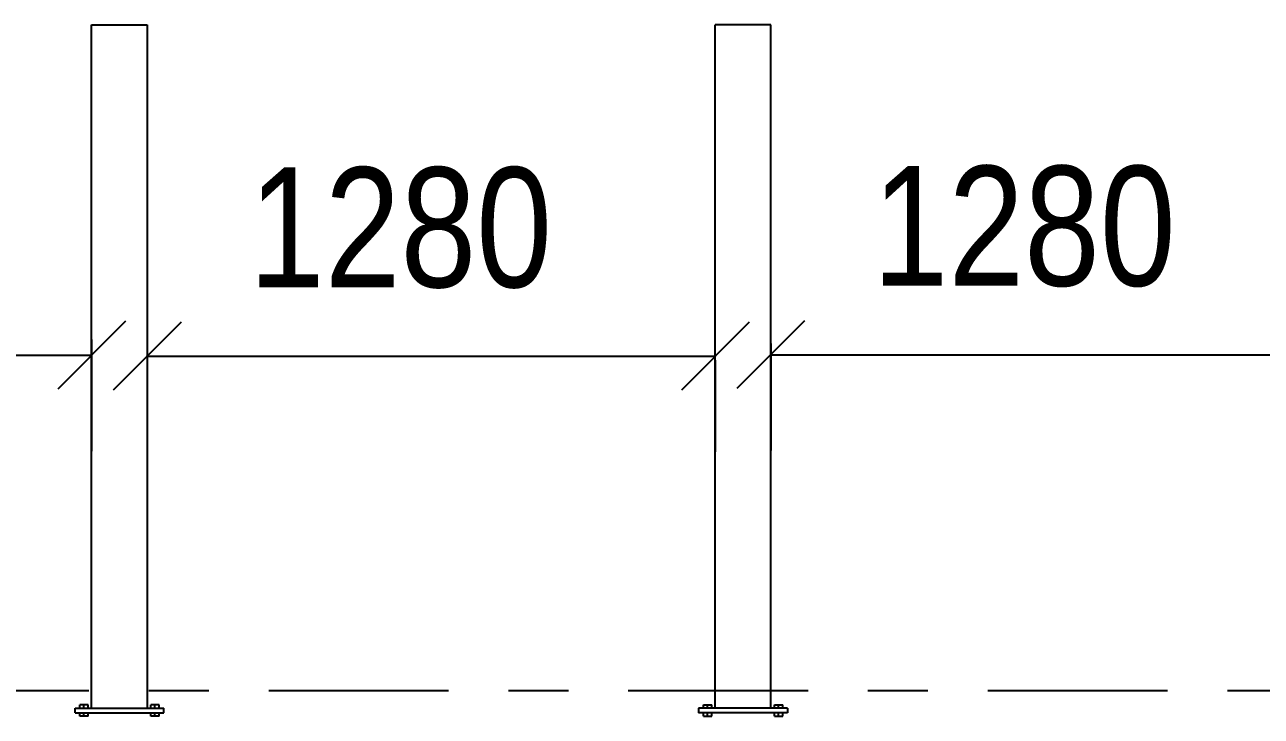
# Model space of a CAD drawing. Header units: millimetres. Extents: x 914 to 1731, y -85 to 465.
# Drawn here: x 1529.69 to 1550.33, y 368.48 to 380.02 of the extents above; entities that cross this region are included whole.
import ezdxf

# ---------------------------------------------------------------- set-up
doc = ezdxf.new("R2010")
doc.units = ezdxf.units.MM
doc.linetypes.add('XKITLINE00', pattern=[0])
doc.linetypes.add('XKITLINE03', pattern=[6, 3, -1, 1, -1])
for name, color, linetype, lineweight in [('Bolt', 1, 'Continuous', 0), ('S033M_GRID-STRUCT', 1, 'Continuous', 0), ('S060M_DIMENSION', 6, 'Continuous', 0), ('S281M_STEEL-COL', 3, 'Continuous', 0)]:
    doc.layers.add(name, color=color, linetype=linetype, lineweight=lineweight)
doc.styles.add('COMIC_SANS_MS', font='comic.ttf')

msp = doc.modelspace()

# ---------------------------------------------------------------- linework, layer by layer
at = {"layer": 'Bolt', "linetype": 'XKITLINE00', "lineweight": 25}
for p, q in [((1530.607, 368.614), (1530.607, 368.673)), ((1530.748, 368.673), (1530.607, 368.673)), ((1530.607, 368.614), (1530.607, 368.673)), ((1530.748, 368.673), (1530.607, 368.673)), ((1530.607, 368.614), (1530.607, 368.673)), ((1530.748, 368.673), (1530.607, 368.673)), ((1530.607, 368.614), (1530.607, 368.673)), ((1530.748, 368.673), (1530.607, 368.673)), ((1530.607, 368.614), (1530.607, 368.673)), ((1530.748, 368.673), (1530.607, 368.673)), ((1530.607, 368.614), (1530.607, 368.673)), ((1530.748, 368.673), (1530.607, 368.673)), ((1530.607, 368.614), (1530.607, 368.673)), ((1530.748, 368.673), (1530.607, 368.673)), ((1530.607, 368.614), (1530.607, 368.673)), ((1530.748, 368.673), (1530.607, 368.673)), ((1530.607, 368.614), (1530.607, 368.673)), ((1530.748, 368.673), (1530.607, 368.673)), ((1530.607, 368.614), (1530.607, 368.673)), ((1530.748, 368.673), (1530.607, 368.673)), ((1530.607, 368.614), (1530.607, 368.673)), ((1530.748, 368.673), (1530.607, 368.673)), ((1530.607, 368.614), (1530.607, 368.673)), ((1530.748, 368.673), (1530.607, 368.673)), ((1530.607, 368.614), (1530.607, 368.673)), ((1530.748, 368.673), (1530.607, 368.673)), ((1530.607, 368.614), (1530.607, 368.673)), ((1530.748, 368.673), (1530.607, 368.673)), ((1530.607, 368.614), (1530.607, 368.673)), ((1530.748, 368.673), (1530.607, 368.673)), ((1530.607, 368.614), (1530.607, 368.673)), ((1530.748, 368.673), (1530.607, 368.673)), ((1530.607, 368.614), (1530.607, 368.673)), ((1530.748, 368.673), (1530.607, 368.673)), ((1530.607, 368.614), (1530.607, 368.673)), ((1530.748, 368.673), (1530.607, 368.673)), ((1530.607, 368.614), (1530.607, 368.673)), ((1530.748, 368.673), (1530.607, 368.673)), ((1530.607, 368.614), (1530.607, 368.673)), ((1530.748, 368.673), (1530.607, 368.673)), ((1530.607, 368.614), (1530.607, 368.673)), ((1530.748, 368.673), (1530.607, 368.673)), ((1530.607, 368.614), (1530.607, 368.673)), ((1530.748, 368.673), (1530.607, 368.673)), ((1530.678, 368.614), (1530.678, 368.673)), ((1530.678, 368.614), (1530.678, 368.673)), ((1530.678, 368.614), (1530.678, 368.673)), ((1530.678, 368.614), (1530.678, 368.673)), ((1530.678, 368.614), (1530.678, 368.673)), ((1530.678, 368.614), (1530.678, 368.673)), ((1530.678, 368.614), (1530.678, 368.673)), ((1530.678, 368.614), (1530.678, 368.673)), ((1530.678, 368.614), (1530.678, 368.673)), ((1530.678, 368.614), (1530.678, 368.673)), ((1530.678, 368.614), (1530.678, 368.673)), ((1530.678, 368.614), (1530.678, 368.673)), ((1530.678, 368.614), (1530.678, 368.673)), ((1530.678, 368.614), (1530.678, 368.673)), ((1530.678, 368.614), (1530.678, 368.673)), ((1530.678, 368.614), (1530.678, 368.673)), ((1530.678, 368.614), (1530.678, 368.673)), ((1530.678, 368.614), (1530.678, 368.673)), ((1530.678, 368.614), (1530.678, 368.673)), ((1530.678, 368.614), (1530.678, 368.673)), ((1530.678, 368.614), (1530.678, 368.673)), ((1530.678, 368.614), (1530.678, 368.673)), ((1530.748, 368.614), (1530.748, 368.673)), ((1530.748, 368.614), (1530.748, 368.673)), ((1530.748, 368.614), (1530.748, 368.673)), ((1530.748, 368.614), (1530.748, 368.673)), ((1530.748, 368.614), (1530.748, 368.673)), ((1530.748, 368.614), (1530.748, 368.673)), ((1530.748, 368.614), (1530.748, 368.673)), ((1530.748, 368.614), (1530.748, 368.673)), ((1530.748, 368.614), (1530.748, 368.673)), ((1530.748, 368.614), (1530.748, 368.673)), ((1530.748, 368.614), (1530.748, 368.673)), ((1530.748, 368.614), (1530.748, 368.673)), ((1530.748, 368.614), (1530.748, 368.673)), ((1530.748, 368.614), (1530.748, 368.673)), ((1530.748, 368.614), (1530.748, 368.673)), ((1530.748, 368.614), (1530.748, 368.673)), ((1530.748, 368.614), (1530.748, 368.673)), ((1530.748, 368.614), (1530.748, 368.673)), ((1530.748, 368.614), (1530.748, 368.673)), ((1530.748, 368.614), (1530.748, 368.673)), ((1530.748, 368.614), (1530.748, 368.673)), ((1530.748, 368.614), (1530.748, 368.673)), ((1531.793, 368.614), (1531.793, 368.673)), ((1531.933, 368.673), (1531.793, 368.673)), ((1531.793, 368.614), (1531.793, 368.673)), ((1531.933, 368.673), (1531.793, 368.673)), ((1531.793, 368.614), (1531.793, 368.673)), ((1531.933, 368.673), (1531.793, 368.673)), ((1531.793, 368.614), (1531.793, 368.673)), ((1531.933, 368.673), (1531.793, 368.673)), ((1531.793, 368.614), (1531.793, 368.673)), ((1531.933, 368.673), (1531.793, 368.673)), ((1531.793, 368.614), (1531.793, 368.673)), ((1531.933, 368.673), (1531.793, 368.673)), ((1531.793, 368.614), (1531.793, 368.673)), ((1531.933, 368.673), (1531.793, 368.673)), ((1531.793, 368.614), (1531.793, 368.673)), ((1531.933, 368.673), (1531.793, 368.673)), ((1531.793, 368.614), (1531.793, 368.673)), ((1531.933, 368.673), (1531.793, 368.673)), ((1531.793, 368.614), (1531.793, 368.673)), ((1531.933, 368.673), (1531.793, 368.673)), ((1531.793, 368.614), (1531.793, 368.673)), ((1531.933, 368.673), (1531.793, 368.673)), ((1531.793, 368.614), (1531.793, 368.673)), ((1531.933, 368.673), (1531.793, 368.673)), ((1531.793, 368.614), (1531.793, 368.673)), ((1531.933, 368.673), (1531.793, 368.673)), ((1531.793, 368.614), (1531.793, 368.673)), ((1531.933, 368.673), (1531.793, 368.673)), ((1531.793, 368.614), (1531.793, 368.673)), ((1531.933, 368.673), (1531.793, 368.673)), ((1531.793, 368.614), (1531.793, 368.673)), ((1531.933, 368.673), (1531.793, 368.673)), ((1531.793, 368.614), (1531.793, 368.673)), ((1531.933, 368.673), (1531.793, 368.673)), ((1531.793, 368.614), (1531.793, 368.673)), ((1531.933, 368.673), (1531.793, 368.673)), ((1531.793, 368.614), (1531.793, 368.673)), ((1531.933, 368.673), (1531.793, 368.673)), ((1531.793, 368.614), (1531.793, 368.673)), ((1531.933, 368.673), (1531.793, 368.673)), ((1531.793, 368.614), (1531.793, 368.673)), ((1531.933, 368.673), (1531.793, 368.673)), ((1531.793, 368.614), (1531.793, 368.673)), ((1531.933, 368.673), (1531.793, 368.673)), ((1531.863, 368.614), (1531.863, 368.673)), ((1531.863, 368.614), (1531.863, 368.673)), ((1531.863, 368.614), (1531.863, 368.673)), ((1531.863, 368.614), (1531.863, 368.673)), ((1531.863, 368.614), (1531.863, 368.673)), ((1531.863, 368.614), (1531.863, 368.673)), ((1531.863, 368.614), (1531.863, 368.673)), ((1531.863, 368.614), (1531.863, 368.673)), ((1531.863, 368.614), (1531.863, 368.673)), ((1531.863, 368.614), (1531.863, 368.673)), ((1531.863, 368.614), (1531.863, 368.673)), ((1531.863, 368.614), (1531.863, 368.673)), ((1531.863, 368.614), (1531.863, 368.673)), ((1531.863, 368.614), (1531.863, 368.673)), ((1531.863, 368.614), (1531.863, 368.673)), ((1531.863, 368.614), (1531.863, 368.673)), ((1531.863, 368.614), (1531.863, 368.673)), ((1531.863, 368.614), (1531.863, 368.673)), ((1531.863, 368.614), (1531.863, 368.673)), ((1531.863, 368.614), (1531.863, 368.673)), ((1531.863, 368.614), (1531.863, 368.673)), ((1531.863, 368.614), (1531.863, 368.673)), ((1531.933, 368.614), (1531.933, 368.673)), ((1531.933, 368.614), (1531.933, 368.673)), ((1531.933, 368.614), (1531.933, 368.673)), ((1531.933, 368.614), (1531.933, 368.673)), ((1531.933, 368.614), (1531.933, 368.673)), ((1531.933, 368.614), (1531.933, 368.673)), ((1531.933, 368.614), (1531.933, 368.673)), ((1531.933, 368.614), (1531.933, 368.673)), ((1531.933, 368.614), (1531.933, 368.673)), ((1531.933, 368.614), (1531.933, 368.673)), ((1531.933, 368.614), (1531.933, 368.673)), ((1531.933, 368.614), (1531.933, 368.673)), ((1531.933, 368.614), (1531.933, 368.673)), ((1531.933, 368.614), (1531.933, 368.673)), ((1531.933, 368.614), (1531.933, 368.673)), ((1531.933, 368.614), (1531.933, 368.673)), ((1531.933, 368.614), (1531.933, 368.673)), ((1531.933, 368.614), (1531.933, 368.673)), ((1531.933, 368.614), (1531.933, 368.673)), ((1531.933, 368.614), (1531.933, 368.673)), ((1531.933, 368.614), (1531.933, 368.673)), ((1531.933, 368.614), (1531.933, 368.673)), ((1541.015, 368.614), (1541.015, 368.673)), ((1541.015, 368.673), (1541.156, 368.673)), ((1541.015, 368.614), (1541.015, 368.673)), ((1541.015, 368.673), (1541.156, 368.673)), ((1541.015, 368.614), (1541.015, 368.673)), ((1541.015, 368.673), (1541.156, 368.673)), ((1541.015, 368.614), (1541.015, 368.673)), ((1541.015, 368.673), (1541.156, 368.673)), ((1541.015, 368.614), (1541.015, 368.673)), ((1541.015, 368.673), (1541.156, 368.673)), ((1541.015, 368.614), (1541.015, 368.673)), ((1541.015, 368.673), (1541.156, 368.673)), ((1541.015, 368.614), (1541.015, 368.673)), ((1541.015, 368.673), (1541.156, 368.673)), ((1541.015, 368.614), (1541.015, 368.673)), ((1541.015, 368.673), (1541.156, 368.673)), ((1541.015, 368.614), (1541.015, 368.673)), ((1541.015, 368.673), (1541.156, 368.673)), ((1541.015, 368.614), (1541.015, 368.673)), ((1541.015, 368.673), (1541.156, 368.673)), ((1541.015, 368.614), (1541.015, 368.673)), ((1541.015, 368.673), (1541.156, 368.673)), ((1541.015, 368.614), (1541.015, 368.673)), ((1541.015, 368.673), (1541.156, 368.673)), ((1541.015, 368.614), (1541.015, 368.673)), ((1541.015, 368.673), (1541.156, 368.673)), ((1541.015, 368.614), (1541.015, 368.673)), ((1541.015, 368.673), (1541.156, 368.673)), ((1541.015, 368.614), (1541.015, 368.673)), ((1541.015, 368.673), (1541.156, 368.673)), ((1541.015, 368.614), (1541.015, 368.673)), ((1541.015, 368.673), (1541.156, 368.673)), ((1541.015, 368.614), (1541.015, 368.673)), ((1541.015, 368.673), (1541.156, 368.673)), ((1541.015, 368.614), (1541.015, 368.673)), ((1541.015, 368.673), (1541.156, 368.673)), ((1541.015, 368.614), (1541.015, 368.673)), ((1541.015, 368.673), (1541.156, 368.673)), ((1541.015, 368.614), (1541.015, 368.673)), ((1541.015, 368.673), (1541.156, 368.673)), ((1541.015, 368.614), (1541.015, 368.673)), ((1541.015, 368.673), (1541.156, 368.673)), ((1541.015, 368.614), (1541.015, 368.673)), ((1541.015, 368.673), (1541.156, 368.673)), ((1541.085, 368.614), (1541.085, 368.673)), ((1541.085, 368.614), (1541.085, 368.673)), ((1541.085, 368.614), (1541.085, 368.673)), ((1541.085, 368.614), (1541.085, 368.673)), ((1541.085, 368.614), (1541.085, 368.673)), ((1541.085, 368.614), (1541.085, 368.673)), ((1541.085, 368.614), (1541.085, 368.673)), ((1541.085, 368.614), (1541.085, 368.673)), ((1541.085, 368.614), (1541.085, 368.673)), ((1541.085, 368.614), (1541.085, 368.673)), ((1541.085, 368.614), (1541.085, 368.673)), ((1541.085, 368.614), (1541.085, 368.673)), ((1541.085, 368.614), (1541.085, 368.673)), ((1541.085, 368.614), (1541.085, 368.673)), ((1541.085, 368.614), (1541.085, 368.673)), ((1541.085, 368.614), (1541.085, 368.673)), ((1541.085, 368.614), (1541.085, 368.673)), ((1541.085, 368.614), (1541.085, 368.673)), ((1541.085, 368.614), (1541.085, 368.673)), ((1541.085, 368.614), (1541.085, 368.673)), ((1541.085, 368.614), (1541.085, 368.673)), ((1541.085, 368.614), (1541.085, 368.673)), ((1541.156, 368.614), (1541.156, 368.673)), ((1541.156, 368.614), (1541.156, 368.673)), ((1541.156, 368.614), (1541.156, 368.673)), ((1541.156, 368.614), (1541.156, 368.673)), ((1541.156, 368.614), (1541.156, 368.673)), ((1541.156, 368.614), (1541.156, 368.673)), ((1541.156, 368.614), (1541.156, 368.673)), ((1541.156, 368.614), (1541.156, 368.673)), ((1541.156, 368.614), (1541.156, 368.673)), ((1541.156, 368.614), (1541.156, 368.673)), ((1541.156, 368.614), (1541.156, 368.673)), ((1541.156, 368.614), (1541.156, 368.673)), ((1541.156, 368.614), (1541.156, 368.673)), ((1541.156, 368.614), (1541.156, 368.673)), ((1541.156, 368.614), (1541.156, 368.673)), ((1541.156, 368.614), (1541.156, 368.673)), ((1541.156, 368.614), (1541.156, 368.673)), ((1541.156, 368.614), (1541.156, 368.673)), ((1541.156, 368.614), (1541.156, 368.673)), ((1541.156, 368.614), (1541.156, 368.673)), ((1541.156, 368.614), (1541.156, 368.673)), ((1541.156, 368.614), (1541.156, 368.673)), ((1542.2, 368.614), (1542.2, 368.673)), ((1542.2, 368.673), (1542.341, 368.673)), ((1542.2, 368.614), (1542.2, 368.673)), ((1542.2, 368.673), (1542.341, 368.673)), ((1542.2, 368.614), (1542.2, 368.673)), ((1542.2, 368.673), (1542.341, 368.673)), ((1542.2, 368.614), (1542.2, 368.673)), ((1542.2, 368.673), (1542.341, 368.673)), ((1542.2, 368.614), (1542.2, 368.673)), ((1542.2, 368.673), (1542.341, 368.673)), ((1542.2, 368.614), (1542.2, 368.673)), ((1542.2, 368.673), (1542.341, 368.673)), ((1542.2, 368.614), (1542.2, 368.673)), ((1542.2, 368.673), (1542.341, 368.673)), ((1542.2, 368.614), (1542.2, 368.673)), ((1542.2, 368.673), (1542.341, 368.673)), ((1542.2, 368.614), (1542.2, 368.673)), ((1542.2, 368.673), (1542.341, 368.673)), ((1542.2, 368.614), (1542.2, 368.673)), ((1542.2, 368.673), (1542.341, 368.673)), ((1542.2, 368.614), (1542.2, 368.673)), ((1542.2, 368.673), (1542.341, 368.673)), ((1542.2, 368.614), (1542.2, 368.673)), ((1542.2, 368.673), (1542.341, 368.673)), ((1542.2, 368.614), (1542.2, 368.673)), ((1542.2, 368.673), (1542.341, 368.673)), ((1542.2, 368.614), (1542.2, 368.673)), ((1542.2, 368.673), (1542.341, 368.673)), ((1542.2, 368.614), (1542.2, 368.673)), ((1542.2, 368.673), (1542.341, 368.673)), ((1542.2, 368.614), (1542.2, 368.673)), ((1542.2, 368.673), (1542.341, 368.673)), ((1542.2, 368.614), (1542.2, 368.673)), ((1542.2, 368.673), (1542.341, 368.673)), ((1542.2, 368.614), (1542.2, 368.673)), ((1542.2, 368.673), (1542.341, 368.673)), ((1542.2, 368.614), (1542.2, 368.673)), ((1542.2, 368.673), (1542.341, 368.673)), ((1542.2, 368.614), (1542.2, 368.673)), ((1542.2, 368.673), (1542.341, 368.673)), ((1542.2, 368.614), (1542.2, 368.673)), ((1542.2, 368.673), (1542.341, 368.673)), ((1542.2, 368.614), (1542.2, 368.673)), ((1542.2, 368.673), (1542.341, 368.673)), ((1542.27, 368.614), (1542.27, 368.673)), ((1542.27, 368.614), (1542.27, 368.673)), ((1542.27, 368.614), (1542.27, 368.673)), ((1542.27, 368.614), (1542.27, 368.673)), ((1542.27, 368.614), (1542.27, 368.673)), ((1542.27, 368.614), (1542.27, 368.673)), ((1542.27, 368.614), (1542.27, 368.673)), ((1542.27, 368.614), (1542.27, 368.673)), ((1542.27, 368.614), (1542.27, 368.673)), ((1542.27, 368.614), (1542.27, 368.673)), ((1542.27, 368.614), (1542.27, 368.673)), ((1542.27, 368.614), (1542.27, 368.673)), ((1542.27, 368.614), (1542.27, 368.673)), ((1542.27, 368.614), (1542.27, 368.673)), ((1542.27, 368.614), (1542.27, 368.673)), ((1542.27, 368.614), (1542.27, 368.673)), ((1542.27, 368.614), (1542.27, 368.673)), ((1542.27, 368.614), (1542.27, 368.673)), ((1542.27, 368.614), (1542.27, 368.673)), ((1542.27, 368.614), (1542.27, 368.673)), ((1542.27, 368.614), (1542.27, 368.673)), ((1542.27, 368.614), (1542.27, 368.673)), ((1542.341, 368.614), (1542.341, 368.673)), ((1542.341, 368.614), (1542.341, 368.673)), ((1542.341, 368.614), (1542.341, 368.673)), ((1542.341, 368.614), (1542.341, 368.673)), ((1542.341, 368.614), (1542.341, 368.673)), ((1542.341, 368.614), (1542.341, 368.673)), ((1542.341, 368.614), (1542.341, 368.673)), ((1542.341, 368.614), (1542.341, 368.673)), ((1542.341, 368.614), (1542.341, 368.673)), ((1542.341, 368.614), (1542.341, 368.673)), ((1542.341, 368.614), (1542.341, 368.673)), ((1542.341, 368.614), (1542.341, 368.673)), ((1542.341, 368.614), (1542.341, 368.673)), ((1542.341, 368.614), (1542.341, 368.673)), ((1542.341, 368.614), (1542.341, 368.673)), ((1542.341, 368.614), (1542.341, 368.673)), ((1542.341, 368.614), (1542.341, 368.673)), ((1542.341, 368.614), (1542.341, 368.673)), ((1542.341, 368.614), (1542.341, 368.673)), ((1542.341, 368.614), (1542.341, 368.673)), ((1542.341, 368.614), (1542.341, 368.673)), ((1542.341, 368.614), (1542.341, 368.673)), ((1530.607, 368.481), (1530.607, 368.54)), ((1530.607, 368.481), (1530.607, 368.54)), ((1530.607, 368.481), (1530.607, 368.54)), ((1530.607, 368.481), (1530.607, 368.54)), ((1530.607, 368.481), (1530.607, 368.54)), ((1530.607, 368.481), (1530.607, 368.54)), ((1530.607, 368.481), (1530.607, 368.54)), ((1530.607, 368.481), (1530.607, 368.54)), ((1530.607, 368.481), (1530.607, 368.54)), ((1530.607, 368.481), (1530.607, 368.54)), ((1530.607, 368.481), (1530.607, 368.54)), ((1530.607, 368.481), (1530.607, 368.54)), ((1530.607, 368.481), (1530.607, 368.54)), ((1530.607, 368.481), (1530.607, 368.54)), ((1530.607, 368.481), (1530.607, 368.54)), ((1530.607, 368.481), (1530.607, 368.54)), ((1530.607, 368.481), (1530.607, 368.54)), ((1530.607, 368.481), (1530.607, 368.54)), ((1530.607, 368.481), (1530.607, 368.54)), ((1530.607, 368.481), (1530.607, 368.54)), ((1530.607, 368.481), (1530.607, 368.54)), ((1530.607, 368.481), (1530.607, 368.54)), ((1530.748, 368.481), (1530.607, 368.481)), ((1530.748, 368.481), (1530.607, 368.481)), ((1530.748, 368.481), (1530.607, 368.481)), ((1530.748, 368.481), (1530.607, 368.481)), ((1530.748, 368.481), (1530.607, 368.481)), ((1530.748, 368.481), (1530.607, 368.481)), ((1530.748, 368.481), (1530.607, 368.481)), ((1530.748, 368.481), (1530.607, 368.481)), ((1530.748, 368.481), (1530.607, 368.481)), ((1530.748, 368.481), (1530.607, 368.481)), ((1530.748, 368.481), (1530.607, 368.481)), ((1530.748, 368.481), (1530.607, 368.481)), ((1530.748, 368.481), (1530.607, 368.481)), ((1530.748, 368.481), (1530.607, 368.481)), ((1530.748, 368.481), (1530.607, 368.481)), ((1530.748, 368.481), (1530.607, 368.481)), ((1530.748, 368.481), (1530.607, 368.481)), ((1530.748, 368.481), (1530.607, 368.481)), ((1530.748, 368.481), (1530.607, 368.481)), ((1530.748, 368.481), (1530.607, 368.481)), ((1530.748, 368.481), (1530.607, 368.481)), ((1530.748, 368.481), (1530.607, 368.481)), ((1530.678, 368.481), (1530.678, 368.54)), ((1530.678, 368.481), (1530.678, 368.54)), ((1530.678, 368.481), (1530.678, 368.54)), ((1530.678, 368.481), (1530.678, 368.54)), ((1530.678, 368.481), (1530.678, 368.54)), ((1530.678, 368.481), (1530.678, 368.54)), ((1530.678, 368.481), (1530.678, 368.54)), ((1530.678, 368.481), (1530.678, 368.54)), ((1530.678, 368.481), (1530.678, 368.54)), ((1530.678, 368.481), (1530.678, 368.54)), ((1530.678, 368.481), (1530.678, 368.54)), ((1530.678, 368.481), (1530.678, 368.54)), ((1530.678, 368.481), (1530.678, 368.54)), ((1530.678, 368.481), (1530.678, 368.54)), ((1530.678, 368.481), (1530.678, 368.54)), ((1530.678, 368.481), (1530.678, 368.54)), ((1530.678, 368.481), (1530.678, 368.54)), ((1530.678, 368.481), (1530.678, 368.54)), ((1530.678, 368.481), (1530.678, 368.54)), ((1530.678, 368.481), (1530.678, 368.54)), ((1530.678, 368.481), (1530.678, 368.54)), ((1530.678, 368.481), (1530.678, 368.54)), ((1530.748, 368.481), (1530.748, 368.54)), ((1530.748, 368.481), (1530.748, 368.54)), ((1530.748, 368.481), (1530.748, 368.54)), ((1530.748, 368.481), (1530.748, 368.54)), ((1530.748, 368.481), (1530.748, 368.54)), ((1530.748, 368.481), (1530.748, 368.54)), ((1530.748, 368.481), (1530.748, 368.54)), ((1530.748, 368.481), (1530.748, 368.54)), ((1530.748, 368.481), (1530.748, 368.54)), ((1530.748, 368.481), (1530.748, 368.54)), ((1530.748, 368.481), (1530.748, 368.54)), ((1530.748, 368.481), (1530.748, 368.54)), ((1530.748, 368.481), (1530.748, 368.54)), ((1530.748, 368.481), (1530.748, 368.54)), ((1530.748, 368.481), (1530.748, 368.54)), ((1530.748, 368.481), (1530.748, 368.54)), ((1530.748, 368.481), (1530.748, 368.54)), ((1530.748, 368.481), (1530.748, 368.54)), ((1530.748, 368.481), (1530.748, 368.54)), ((1530.748, 368.481), (1530.748, 368.54)), ((1530.748, 368.481), (1530.748, 368.54)), ((1530.748, 368.481), (1530.748, 368.54)), ((1531.793, 368.481), (1531.793, 368.54)), ((1531.793, 368.481), (1531.793, 368.54)), ((1531.793, 368.481), (1531.793, 368.54)), ((1531.793, 368.481), (1531.793, 368.54)), ((1531.793, 368.481), (1531.793, 368.54)), ((1531.793, 368.481), (1531.793, 368.54)), ((1531.793, 368.481), (1531.793, 368.54)), ((1531.793, 368.481), (1531.793, 368.54)), ((1531.793, 368.481), (1531.793, 368.54)), ((1531.793, 368.481), (1531.793, 368.54)), ((1531.793, 368.481), (1531.793, 368.54)), ((1531.793, 368.481), (1531.793, 368.54)), ((1531.793, 368.481), (1531.793, 368.54)), ((1531.793, 368.481), (1531.793, 368.54)), ((1531.793, 368.481), (1531.793, 368.54)), ((1531.793, 368.481), (1531.793, 368.54)), ((1531.793, 368.481), (1531.793, 368.54)), ((1531.793, 368.481), (1531.793, 368.54)), ((1531.793, 368.481), (1531.793, 368.54)), ((1531.793, 368.481), (1531.793, 368.54)), ((1531.793, 368.481), (1531.793, 368.54)), ((1531.793, 368.481), (1531.793, 368.54)), ((1531.933, 368.481), (1531.793, 368.481)), ((1531.933, 368.481), (1531.793, 368.481)), ((1531.933, 368.481), (1531.793, 368.481)), ((1531.933, 368.481), (1531.793, 368.481)), ((1531.933, 368.481), (1531.793, 368.481)), ((1531.933, 368.481), (1531.793, 368.481)), ((1531.933, 368.481), (1531.793, 368.481)), ((1531.933, 368.481), (1531.793, 368.481)), ((1531.933, 368.481), (1531.793, 368.481)), ((1531.933, 368.481), (1531.793, 368.481)), ((1531.933, 368.481), (1531.793, 368.481)), ((1531.933, 368.481), (1531.793, 368.481)), ((1531.933, 368.481), (1531.793, 368.481)), ((1531.933, 368.481), (1531.793, 368.481)), ((1531.933, 368.481), (1531.793, 368.481)), ((1531.933, 368.481), (1531.793, 368.481)), ((1531.933, 368.481), (1531.793, 368.481)), ((1531.933, 368.481), (1531.793, 368.481)), ((1531.933, 368.481), (1531.793, 368.481)), ((1531.933, 368.481), (1531.793, 368.481)), ((1531.933, 368.481), (1531.793, 368.481)), ((1531.933, 368.481), (1531.793, 368.481)), ((1531.863, 368.481), (1531.863, 368.54)), ((1531.863, 368.481), (1531.863, 368.54)), ((1531.863, 368.481), (1531.863, 368.54)), ((1531.863, 368.481), (1531.863, 368.54)), ((1531.863, 368.481), (1531.863, 368.54)), ((1531.863, 368.481), (1531.863, 368.54)), ((1531.863, 368.481), (1531.863, 368.54)), ((1531.863, 368.481), (1531.863, 368.54)), ((1531.863, 368.481), (1531.863, 368.54)), ((1531.863, 368.481), (1531.863, 368.54)), ((1531.863, 368.481), (1531.863, 368.54)), ((1531.863, 368.481), (1531.863, 368.54)), ((1531.863, 368.481), (1531.863, 368.54)), ((1531.863, 368.481), (1531.863, 368.54)), ((1531.863, 368.481), (1531.863, 368.54)), ((1531.863, 368.481), (1531.863, 368.54)), ((1531.863, 368.481), (1531.863, 368.54)), ((1531.863, 368.481), (1531.863, 368.54)), ((1531.863, 368.481), (1531.863, 368.54)), ((1531.863, 368.481), (1531.863, 368.54)), ((1531.863, 368.481), (1531.863, 368.54)), ((1531.863, 368.481), (1531.863, 368.54)), ((1531.933, 368.481), (1531.933, 368.54)), ((1531.933, 368.481), (1531.933, 368.54)), ((1531.933, 368.481), (1531.933, 368.54)), ((1531.933, 368.481), (1531.933, 368.54)), ((1531.933, 368.481), (1531.933, 368.54)), ((1531.933, 368.481), (1531.933, 368.54)), ((1531.933, 368.481), (1531.933, 368.54)), ((1531.933, 368.481), (1531.933, 368.54)), ((1531.933, 368.481), (1531.933, 368.54)), ((1531.933, 368.481), (1531.933, 368.54)), ((1531.933, 368.481), (1531.933, 368.54)), ((1531.933, 368.481), (1531.933, 368.54)), ((1531.933, 368.481), (1531.933, 368.54)), ((1531.933, 368.481), (1531.933, 368.54)), ((1531.933, 368.481), (1531.933, 368.54)), ((1531.933, 368.481), (1531.933, 368.54)), ((1531.933, 368.481), (1531.933, 368.54)), ((1531.933, 368.481), (1531.933, 368.54)), ((1531.933, 368.481), (1531.933, 368.54)), ((1531.933, 368.481), (1531.933, 368.54)), ((1531.933, 368.481), (1531.933, 368.54)), ((1531.933, 368.481), (1531.933, 368.54)), ((1541.015, 368.481), (1541.015, 368.54)), ((1541.015, 368.481), (1541.015, 368.54)), ((1541.015, 368.481), (1541.015, 368.54)), ((1541.015, 368.481), (1541.015, 368.54)), ((1541.015, 368.481), (1541.015, 368.54)), ((1541.015, 368.481), (1541.015, 368.54)), ((1541.015, 368.481), (1541.015, 368.54)), ((1541.015, 368.481), (1541.015, 368.54)), ((1541.015, 368.481), (1541.015, 368.54)), ((1541.015, 368.481), (1541.015, 368.54)), ((1541.015, 368.481), (1541.015, 368.54)), ((1541.015, 368.481), (1541.015, 368.54)), ((1541.015, 368.481), (1541.015, 368.54)), ((1541.015, 368.481), (1541.015, 368.54)), ((1541.015, 368.481), (1541.015, 368.54)), ((1541.015, 368.481), (1541.015, 368.54)), ((1541.015, 368.481), (1541.015, 368.54)), ((1541.015, 368.481), (1541.015, 368.54)), ((1541.015, 368.481), (1541.015, 368.54)), ((1541.015, 368.481), (1541.015, 368.54)), ((1541.015, 368.481), (1541.015, 368.54)), ((1541.015, 368.481), (1541.015, 368.54)), ((1541.015, 368.481), (1541.156, 368.481)), ((1541.015, 368.481), (1541.156, 368.481)), ((1541.015, 368.481), (1541.156, 368.481)), ((1541.015, 368.481), (1541.156, 368.481)), ((1541.015, 368.481), (1541.156, 368.481)), ((1541.015, 368.481), (1541.156, 368.481)), ((1541.015, 368.481), (1541.156, 368.481)), ((1541.015, 368.481), (1541.156, 368.481)), ((1541.015, 368.481), (1541.156, 368.481)), ((1541.015, 368.481), (1541.156, 368.481)), ((1541.015, 368.481), (1541.156, 368.481)), ((1541.015, 368.481), (1541.156, 368.481)), ((1541.015, 368.481), (1541.156, 368.481)), ((1541.015, 368.481), (1541.156, 368.481)), ((1541.015, 368.481), (1541.156, 368.481)), ((1541.015, 368.481), (1541.156, 368.481)), ((1541.015, 368.481), (1541.156, 368.481)), ((1541.015, 368.481), (1541.156, 368.481)), ((1541.015, 368.481), (1541.156, 368.481)), ((1541.015, 368.481), (1541.156, 368.481)), ((1541.015, 368.481), (1541.156, 368.481)), ((1541.015, 368.481), (1541.156, 368.481)), ((1541.085, 368.481), (1541.085, 368.54)), ((1541.085, 368.481), (1541.085, 368.54)), ((1541.085, 368.481), (1541.085, 368.54)), ((1541.085, 368.481), (1541.085, 368.54)), ((1541.085, 368.481), (1541.085, 368.54)), ((1541.085, 368.481), (1541.085, 368.54)), ((1541.085, 368.481), (1541.085, 368.54)), ((1541.085, 368.481), (1541.085, 368.54)), ((1541.085, 368.481), (1541.085, 368.54)), ((1541.085, 368.481), (1541.085, 368.54)), ((1541.085, 368.481), (1541.085, 368.54)), ((1541.085, 368.481), (1541.085, 368.54)), ((1541.085, 368.481), (1541.085, 368.54)), ((1541.085, 368.481), (1541.085, 368.54)), ((1541.085, 368.481), (1541.085, 368.54)), ((1541.085, 368.481), (1541.085, 368.54)), ((1541.085, 368.481), (1541.085, 368.54)), ((1541.085, 368.481), (1541.085, 368.54)), ((1541.085, 368.481), (1541.085, 368.54)), ((1541.085, 368.481), (1541.085, 368.54)), ((1541.085, 368.481), (1541.085, 368.54)), ((1541.085, 368.481), (1541.085, 368.54)), ((1541.156, 368.481), (1541.156, 368.54)), ((1541.156, 368.481), (1541.156, 368.54)), ((1541.156, 368.481), (1541.156, 368.54)), ((1541.156, 368.481), (1541.156, 368.54)), ((1541.156, 368.481), (1541.156, 368.54)), ((1541.156, 368.481), (1541.156, 368.54)), ((1541.156, 368.481), (1541.156, 368.54)), ((1541.156, 368.481), (1541.156, 368.54)), ((1541.156, 368.481), (1541.156, 368.54)), ((1541.156, 368.481), (1541.156, 368.54)), ((1541.156, 368.481), (1541.156, 368.54)), ((1541.156, 368.481), (1541.156, 368.54)), ((1541.156, 368.481), (1541.156, 368.54)), ((1541.156, 368.481), (1541.156, 368.54)), ((1541.156, 368.481), (1541.156, 368.54)), ((1541.156, 368.481), (1541.156, 368.54)), ((1541.156, 368.481), (1541.156, 368.54)), ((1541.156, 368.481), (1541.156, 368.54)), ((1541.156, 368.481), (1541.156, 368.54)), ((1541.156, 368.481), (1541.156, 368.54)), ((1541.156, 368.481), (1541.156, 368.54)), ((1541.156, 368.481), (1541.156, 368.54)), ((1542.2, 368.481), (1542.2, 368.54)), ((1542.2, 368.481), (1542.2, 368.54)), ((1542.2, 368.481), (1542.2, 368.54)), ((1542.2, 368.481), (1542.2, 368.54)), ((1542.2, 368.481), (1542.2, 368.54)), ((1542.2, 368.481), (1542.2, 368.54)), ((1542.2, 368.481), (1542.2, 368.54)), ((1542.2, 368.481), (1542.2, 368.54)), ((1542.2, 368.481), (1542.2, 368.54)), ((1542.2, 368.481), (1542.2, 368.54)), ((1542.2, 368.481), (1542.2, 368.54)), ((1542.2, 368.481), (1542.2, 368.54)), ((1542.2, 368.481), (1542.2, 368.54)), ((1542.2, 368.481), (1542.2, 368.54)), ((1542.2, 368.481), (1542.2, 368.54)), ((1542.2, 368.481), (1542.2, 368.54)), ((1542.2, 368.481), (1542.2, 368.54)), ((1542.2, 368.481), (1542.2, 368.54)), ((1542.2, 368.481), (1542.2, 368.54)), ((1542.2, 368.481), (1542.2, 368.54)), ((1542.2, 368.481), (1542.2, 368.54)), ((1542.2, 368.481), (1542.2, 368.54)), ((1542.2, 368.481), (1542.341, 368.481)), ((1542.2, 368.481), (1542.341, 368.481)), ((1542.2, 368.481), (1542.341, 368.481)), ((1542.2, 368.481), (1542.341, 368.481)), ((1542.2, 368.481), (1542.341, 368.481)), ((1542.2, 368.481), (1542.341, 368.481)), ((1542.2, 368.481), (1542.341, 368.481)), ((1542.2, 368.481), (1542.341, 368.481)), ((1542.2, 368.481), (1542.341, 368.481)), ((1542.2, 368.481), (1542.341, 368.481)), ((1542.2, 368.481), (1542.341, 368.481)), ((1542.2, 368.481), (1542.341, 368.481)), ((1542.2, 368.481), (1542.341, 368.481)), ((1542.2, 368.481), (1542.341, 368.481)), ((1542.2, 368.481), (1542.341, 368.481)), ((1542.2, 368.481), (1542.341, 368.481)), ((1542.2, 368.481), (1542.341, 368.481)), ((1542.2, 368.481), (1542.341, 368.481)), ((1542.2, 368.481), (1542.341, 368.481)), ((1542.2, 368.481), (1542.341, 368.481)), ((1542.2, 368.481), (1542.341, 368.481)), ((1542.2, 368.481), (1542.341, 368.481)), ((1542.27, 368.481), (1542.27, 368.54)), ((1542.27, 368.481), (1542.27, 368.54)), ((1542.27, 368.481), (1542.27, 368.54)), ((1542.27, 368.481), (1542.27, 368.54)), ((1542.27, 368.481), (1542.27, 368.54)), ((1542.27, 368.481), (1542.27, 368.54)), ((1542.27, 368.481), (1542.27, 368.54)), ((1542.27, 368.481), (1542.27, 368.54)), ((1542.27, 368.481), (1542.27, 368.54)), ((1542.27, 368.481), (1542.27, 368.54)), ((1542.27, 368.481), (1542.27, 368.54)), ((1542.27, 368.481), (1542.27, 368.54)), ((1542.27, 368.481), (1542.27, 368.54)), ((1542.27, 368.481), (1542.27, 368.54)), ((1542.27, 368.481), (1542.27, 368.54)), ((1542.27, 368.481), (1542.27, 368.54)), ((1542.27, 368.481), (1542.27, 368.54)), ((1542.27, 368.481), (1542.27, 368.54)), ((1542.27, 368.481), (1542.27, 368.54)), ((1542.27, 368.481), (1542.27, 368.54)), ((1542.27, 368.481), (1542.27, 368.54)), ((1542.27, 368.481), (1542.27, 368.54)), ((1542.341, 368.481), (1542.341, 368.54)), ((1542.341, 368.481), (1542.341, 368.54)), ((1542.341, 368.481), (1542.341, 368.54)), ((1542.341, 368.481), (1542.341, 368.54)), ((1542.341, 368.481), (1542.341, 368.54)), ((1542.341, 368.481), (1542.341, 368.54)), ((1542.341, 368.481), (1542.341, 368.54)), ((1542.341, 368.481), (1542.341, 368.54)), ((1542.341, 368.481), (1542.341, 368.54)), ((1542.341, 368.481), (1542.341, 368.54)), ((1542.341, 368.481), (1542.341, 368.54)), ((1542.341, 368.481), (1542.341, 368.54)), ((1542.341, 368.481), (1542.341, 368.54)), ((1542.341, 368.481), (1542.341, 368.54)), ((1542.341, 368.481), (1542.341, 368.54)), ((1542.341, 368.481), (1542.341, 368.54)), ((1542.341, 368.481), (1542.341, 368.54)), ((1542.341, 368.481), (1542.341, 368.54)), ((1542.341, 368.481), (1542.341, 368.54)), ((1542.341, 368.481), (1542.341, 368.54)), ((1542.341, 368.481), (1542.341, 368.54)), ((1542.341, 368.481), (1542.341, 368.54))]:
    msp.add_line(p, q, dxfattribs=at)
at = {"layer": 'S033M_GRID-STRUCT', "linetype": 'XKITLINE03', "lineweight": 25}
msp.add_line((1467.762, 368.91), (1709.974, 368.91), dxfattribs=at)
at = {"layer": 'S060M_DIMENSION', "linetype": 'XKITLINE00', "lineweight": 25}
for p, q in [((1531.373, 375.072), (1530.242, 373.941)), ((1532.299, 375.057), (1531.168, 373.925)), ((1541.781, 375.057), (1540.649, 373.925)), ((1542.706, 375.081), (1541.575, 373.949)), ((1530.807, 374.768), (1530.807, 372.907)), ((1542.141, 374.702), (1542.141, 372.915)), ((1521.326, 374.507), (1530.807, 374.507)), ((1531.733, 374.491), (1541.215, 374.491)), ((1531.733, 374.421), (1531.733, 372.891)), ((1541.215, 374.421), (1541.215, 372.891)), ((1542.141, 374.515), (1551.622, 374.515))]:
    msp.add_line(p, q, dxfattribs=at)
at = {"layer": 'S060M_DIMENSION', "lineweight": 25}
for p in [(1530.807, 374.507), (1531.733, 374.491), (1541.215, 374.491), (1542.141, 374.515)]:
    msp.add_point(p, dxfattribs=at)
at = {"layer": 'S281M_STEEL-COL', "linetype": 'XKITLINE00', "lineweight": 25}
for p, q in [((1530.807, 380.021), (1531.733, 380.021)), ((1530.807, 368.614), (1530.807, 380.021)), ((1531.733, 380.021), (1531.733, 368.614)), ((1541.215, 368.614), (1541.215, 380.021)), ((1542.141, 380.021), (1541.215, 380.021)), ((1542.141, 368.614), (1542.141, 380.021)), ((1530.53, 368.54), (1530.53, 368.614)), ((1530.53, 368.614), (1532.011, 368.614)), ((1532.011, 368.54), (1532.011, 368.614)), ((1542.419, 368.614), (1540.937, 368.614)), ((1540.937, 368.614), (1540.937, 368.54)), ((1542.419, 368.614), (1542.419, 368.54)), ((1530.53, 368.54), (1532.011, 368.54)), ((1542.419, 368.54), (1540.937, 368.54))]:
    msp.add_line(p, q, dxfattribs=at)

# ---------------------------------------------------------------- texts
at = {"layer": 'S060M_DIMENSION', "lineweight": 25, "style": 'COMIC_SANS_MS', "width": 0.85}
for p in [(1533.432, 375.641), (1543.84, 375.665)]:
    msp.add_text('1280', height=2, dxfattribs=at).set_placement(p)

doc.saveas('drawing.dxf')
